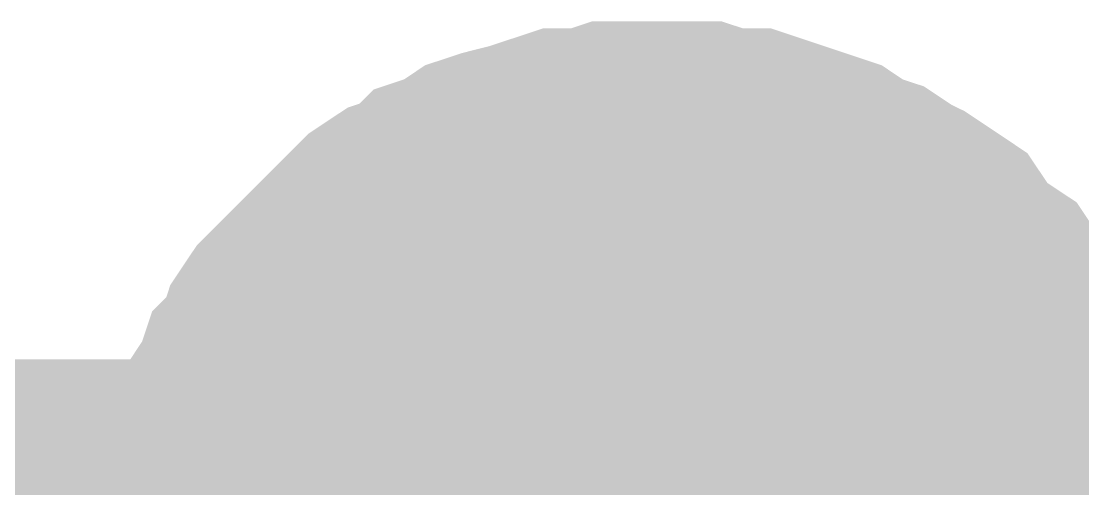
# Model space of a CAD drawing. Header units: inches. Extents: x 0 to 841, y 0 to 594.
# Drawn here: x 214.009 to 215.701, y 557.661 to 558.406 of the extents above; entities that cross this region are included whole.
import ezdxf

# ---------------------------------------------------------------- set-up
doc = ezdxf.new("R2010")
doc.units = ezdxf.units.IN
doc.layers.add('Sheet', color=255, linetype='Continuous')

msp = doc.modelspace()

# ---------------------------------------------------------------- linework, layer by layer
at = {"layer": 'Sheet'}
for points in [[(214.2587, 557.4926, 0.2997, 0.2997, 0), (214.2587, 557.5375, 0.2997, 0.2997, 0), (214.2587, 557.5712, 0.2997, 0.2997, 0), (214.2699, 557.6049, 0.2997, 0.2997, 0), (214.2699, 557.6498, 0.2997, 0.2997, 0), (214.2812, 557.6835, 0.2997, 0.2997, 0), (214.2924, 557.7172, 0.2997, 0.2997, 0), (214.3036, 557.7621, 0.2997, 0.2997, 0), (214.3149, 557.7958, 0.2997, 0.2997, 0), (214.3373, 557.8295, 0.2997, 0.2997, 0), (214.3485, 557.8632, 0.2997, 0.2997, 0), (214.371, 557.8857, 0.2997, 0.2997, 0), (214.3822, 557.9194, 0.2997, 0.2997, 0), (214.4047, 557.953, 0.2997, 0.2997, 0), (214.4272, 557.9755, 0.2997, 0.2997, 0), (214.4608, 558.0092, 0.2997, 0.2997, 0), (214.4833, 558.0316, 0.2997, 0.2997, 0), (214.5058, 558.0541, 0.2997, 0.2997, 0), (214.5394, 558.0878, 0.2997, 0.2997, 0), (214.5619, 558.1103, 0.2997, 0.2997, 0), (214.5956, 558.1327, 0.2997, 0.2997, 0), (214.6293, 558.1439, 0.2997, 0.2997, 0), (214.6517, 558.1664, 0.2997, 0.2997, 0), (214.6854, 558.1776, 0.2997, 0.2997, 0), (214.7191, 558.2001, 0.2997, 0.2997, 0), (214.7528, 558.2113, 0.2997, 0.2997, 0), (214.7977, 558.2226, 0.2997, 0.2997, 0), (214.8314, 558.2338, 0.2997, 0.2997, 0), (214.8651, 558.245, 0.2997, 0.2997, 0), (214.91, 558.245, 0.2997, 0.2997, 0), (214.9437, 558.2562, 0.2997, 0.2997, 0), (214.9774, 558.2562, 0.2997, 0.2997, 0), (215.0223, 558.2562, 0.2997, 0.2997, 0)], [(214.2587, 557.4926, 0.2997, 0.2997, 0), (214.2587, 557.5375, 0.2997, 0.2997, 0), (214.2587, 557.5712, 0.2997, 0.2997, 0), (214.2699, 557.6049, 0.2997, 0.2997, 0), (214.2699, 557.6498, 0.2997, 0.2997, 0), (214.2812, 557.6835, 0.2997, 0.2997, 0), (214.2924, 557.7172, 0.2997, 0.2997, 0), (214.3036, 557.7621, 0.2997, 0.2997, 0), (214.3149, 557.7958, 0.2997, 0.2997, 0), (214.3373, 557.8295, 0.2997, 0.2997, 0), (214.3485, 557.8632, 0.2997, 0.2997, 0), (214.371, 557.8857, 0.2997, 0.2997, 0), (214.3822, 557.9194, 0.2997, 0.2997, 0), (214.4047, 557.953, 0.2997, 0.2997, 0), (214.4272, 557.9755, 0.2997, 0.2997, 0), (214.4608, 558.0092, 0.2997, 0.2997, 0), (214.4833, 558.0316, 0.2997, 0.2997, 0), (214.5058, 558.0541, 0.2997, 0.2997, 0), (214.5394, 558.0878, 0.2997, 0.2997, 0), (214.5619, 558.1103, 0.2997, 0.2997, 0), (214.5956, 558.1327, 0.2997, 0.2997, 0), (214.6293, 558.1439, 0.2997, 0.2997, 0), (214.6517, 558.1664, 0.2997, 0.2997, 0), (214.6854, 558.1776, 0.2997, 0.2997, 0), (214.7191, 558.2001, 0.2997, 0.2997, 0), (214.7528, 558.2113, 0.2997, 0.2997, 0), (214.7977, 558.2226, 0.2997, 0.2997, 0), (214.8314, 558.2338, 0.2997, 0.2997, 0), (214.8651, 558.245, 0.2997, 0.2997, 0), (214.91, 558.245, 0.2997, 0.2997, 0), (214.9437, 558.2562, 0.2997, 0.2997, 0), (214.9774, 558.2562, 0.2997, 0.2997, 0), (215.0223, 558.2562, 0.2997, 0.2997, 0)], [(214.2587, 557.4926, 0.2997, 0.2997, 0), (214.2587, 557.5375, 0.2997, 0.2997, 0), (214.2587, 557.5712, 0.2997, 0.2997, 0), (214.2699, 557.6049, 0.2997, 0.2997, 0), (214.2699, 557.6498, 0.2997, 0.2997, 0), (214.2812, 557.6835, 0.2997, 0.2997, 0), (214.2924, 557.7172, 0.2997, 0.2997, 0), (214.3036, 557.7621, 0.2997, 0.2997, 0), (214.3149, 557.7958, 0.2997, 0.2997, 0), (214.3373, 557.8295, 0.2997, 0.2997, 0), (214.3485, 557.8632, 0.2997, 0.2997, 0), (214.371, 557.8857, 0.2997, 0.2997, 0), (214.3822, 557.9194, 0.2997, 0.2997, 0), (214.4047, 557.953, 0.2997, 0.2997, 0), (214.4272, 557.9755, 0.2997, 0.2997, 0), (214.4608, 558.0092, 0.2997, 0.2997, 0), (214.4833, 558.0316, 0.2997, 0.2997, 0), (214.5058, 558.0541, 0.2997, 0.2997, 0), (214.5394, 558.0878, 0.2997, 0.2997, 0), (214.5619, 558.1103, 0.2997, 0.2997, 0), (214.5956, 558.1327, 0.2997, 0.2997, 0), (214.6293, 558.1439, 0.2997, 0.2997, 0), (214.6517, 558.1664, 0.2997, 0.2997, 0), (214.6854, 558.1776, 0.2997, 0.2997, 0), (214.7191, 558.2001, 0.2997, 0.2997, 0), (214.7528, 558.2113, 0.2997, 0.2997, 0), (214.7977, 558.2226, 0.2997, 0.2997, 0), (214.8314, 558.2338, 0.2997, 0.2997, 0), (214.8651, 558.245, 0.2997, 0.2997, 0), (214.91, 558.245, 0.2997, 0.2997, 0), (214.9437, 558.2562, 0.2997, 0.2997, 0), (214.9774, 558.2562, 0.2997, 0.2997, 0), (215.0223, 558.2562, 0.2997, 0.2997, 0)], [(215.0223, 558.2562, 0.2997, 0.2997, 0), (215.0223, 558.2562, 0.2997, 0.2997, 0)], [(215.0223, 558.2562, 0.2997, 0.2997, 0), (215.056, 558.2562, 0.2997, 0.2997, 0), (215.1009, 558.2562, 0.2997, 0.2997, 0), (215.1346, 558.245, 0.2997, 0.2997, 0), (215.1795, 558.245, 0.2997, 0.2997, 0), (215.2132, 558.2338, 0.2997, 0.2997, 0), (215.2469, 558.2226, 0.2997, 0.2997, 0), (215.2805, 558.2113, 0.2997, 0.2997, 0), (215.3142, 558.2001, 0.2997, 0.2997, 0), (215.3479, 558.1776, 0.2997, 0.2997, 0), (215.3816, 558.1664, 0.2997, 0.2997, 0), (215.4153, 558.1439, 0.2997, 0.2997, 0), (215.4378, 558.1327, 0.2997, 0.2997, 0), (215.4714, 558.1103, 0.2997, 0.2997, 0), (215.5051, 558.0878, 0.2997, 0.2997, 0), (215.5276, 558.0541, 0.2997, 0.2997, 0), (215.55, 558.0316, 0.2997, 0.2997, 0), (215.5837, 558.0092, 0.2997, 0.2997, 0), (215.6062, 557.9755, 0.2997, 0.2997, 0), (215.6286, 557.953, 0.2997, 0.2997, 0), (215.6511, 557.9194, 0.2997, 0.2997, 0), (215.6623, 557.8857, 0.2997, 0.2997, 0), (215.6848, 557.8632, 0.2997, 0.2997, 0), (215.696, 557.8295, 0.2997, 0.2997, 0), (215.7185, 557.7958, 0.2997, 0.2997, 0), (215.7297, 557.7621, 0.2997, 0.2997, 0), (215.7409, 557.7172, 0.2997, 0.2997, 0), (215.7522, 557.6835, 0.2997, 0.2997, 0), (215.7634, 557.6498, 0.2997, 0.2997, 0), (215.7634, 557.6049, 0.2997, 0.2997, 0), (215.7746, 557.5712, 0.2997, 0.2997, 0), (215.7746, 557.5375, 0.2997, 0.2997, 0), (215.7746, 557.4926, 0.2997, 0.2997, 0)], [(215.0223, 558.2562, 0.2997, 0.2997, 0), (215.0223, 558.2562, 0.2997, 0.2997, 0)], [(215.0223, 558.2562, 0.2997, 0.2997, 0), (215.056, 558.2562, 0.2997, 0.2997, 0), (215.1009, 558.2562, 0.2997, 0.2997, 0), (215.1346, 558.245, 0.2997, 0.2997, 0), (215.1795, 558.245, 0.2997, 0.2997, 0), (215.2132, 558.2338, 0.2997, 0.2997, 0), (215.2469, 558.2226, 0.2997, 0.2997, 0), (215.2805, 558.2113, 0.2997, 0.2997, 0), (215.3142, 558.2001, 0.2997, 0.2997, 0), (215.3479, 558.1776, 0.2997, 0.2997, 0), (215.3816, 558.1664, 0.2997, 0.2997, 0), (215.4153, 558.1439, 0.2997, 0.2997, 0), (215.4378, 558.1327, 0.2997, 0.2997, 0), (215.4714, 558.1103, 0.2997, 0.2997, 0), (215.5051, 558.0878, 0.2997, 0.2997, 0), (215.5276, 558.0541, 0.2997, 0.2997, 0), (215.55, 558.0316, 0.2997, 0.2997, 0), (215.5837, 558.0092, 0.2997, 0.2997, 0), (215.6062, 557.9755, 0.2997, 0.2997, 0), (215.6286, 557.953, 0.2997, 0.2997, 0), (215.6511, 557.9194, 0.2997, 0.2997, 0), (215.6623, 557.8857, 0.2997, 0.2997, 0), (215.6848, 557.8632, 0.2997, 0.2997, 0), (215.696, 557.8295, 0.2997, 0.2997, 0), (215.7185, 557.7958, 0.2997, 0.2997, 0), (215.7297, 557.7621, 0.2997, 0.2997, 0), (215.7409, 557.7172, 0.2997, 0.2997, 0), (215.7522, 557.6835, 0.2997, 0.2997, 0), (215.7634, 557.6498, 0.2997, 0.2997, 0), (215.7634, 557.6049, 0.2997, 0.2997, 0), (215.7746, 557.5712, 0.2997, 0.2997, 0), (215.7746, 557.5375, 0.2997, 0.2997, 0), (215.7746, 557.4926, 0.2997, 0.2997, 0)], [(215.0223, 558.2562, 0.2997, 0.2997, 0), (215.0223, 558.2562, 0.2997, 0.2997, 0)], [(215.0223, 558.2562, 0.2997, 0.2997, 0), (215.056, 558.2562, 0.2997, 0.2997, 0), (215.1009, 558.2562, 0.2997, 0.2997, 0), (215.1346, 558.245, 0.2997, 0.2997, 0), (215.1795, 558.245, 0.2997, 0.2997, 0), (215.2132, 558.2338, 0.2997, 0.2997, 0), (215.2469, 558.2226, 0.2997, 0.2997, 0), (215.2805, 558.2113, 0.2997, 0.2997, 0), (215.3142, 558.2001, 0.2997, 0.2997, 0), (215.3479, 558.1776, 0.2997, 0.2997, 0), (215.3816, 558.1664, 0.2997, 0.2997, 0), (215.4153, 558.1439, 0.2997, 0.2997, 0), (215.4378, 558.1327, 0.2997, 0.2997, 0), (215.4714, 558.1103, 0.2997, 0.2997, 0), (215.5051, 558.0878, 0.2997, 0.2997, 0), (215.5276, 558.0541, 0.2997, 0.2997, 0), (215.55, 558.0316, 0.2997, 0.2997, 0), (215.5837, 558.0092, 0.2997, 0.2997, 0), (215.6062, 557.9755, 0.2997, 0.2997, 0), (215.6286, 557.953, 0.2997, 0.2997, 0), (215.6511, 557.9194, 0.2997, 0.2997, 0), (215.6623, 557.8857, 0.2997, 0.2997, 0), (215.6848, 557.8632, 0.2997, 0.2997, 0), (215.696, 557.8295, 0.2997, 0.2997, 0), (215.7185, 557.7958, 0.2997, 0.2997, 0), (215.7297, 557.7621, 0.2997, 0.2997, 0), (215.7409, 557.7172, 0.2997, 0.2997, 0), (215.7522, 557.6835, 0.2997, 0.2997, 0), (215.7634, 557.6498, 0.2997, 0.2997, 0), (215.7634, 557.6049, 0.2997, 0.2997, 0), (215.7746, 557.5712, 0.2997, 0.2997, 0), (215.7746, 557.5375, 0.2997, 0.2997, 0), (215.7746, 557.4926, 0.2997, 0.2997, 0)], [(214.2699, 557.6049, 0.0991, 0.0991, 0), (214.2699, 557.6498, 0.0991, 0.0991, 0), (214.2812, 557.6835, 0.0991, 0.0991, 0), (214.2924, 557.7172, 0.0991, 0.0991, 0), (214.3036, 557.7621, 0.0991, 0.0991, 0), (214.3149, 557.7958, 0.0991, 0.0991, 0), (214.3373, 557.8295, 0.0991, 0.0991, 0), (214.3485, 557.8632, 0.0991, 0.0991, 0), (214.371, 557.8857, 0.0991, 0.0991, 0), (214.3822, 557.9194, 0.0991, 0.0991, 0), (214.4047, 557.953, 0.0991, 0.0991, 0), (214.4272, 557.9755, 0.0991, 0.0991, 0), (214.4608, 558.0092, 0.0991, 0.0991, 0), (214.4833, 558.0316, 0.0991, 0.0991, 0), (214.5058, 558.0541, 0.0991, 0.0991, 0), (214.5394, 558.0878, 0.0991, 0.0991, 0), (214.5619, 558.1103, 0.0991, 0.0991, 0), (214.5956, 558.1327, 0.0991, 0.0991, 0), (214.6293, 558.1439, 0.0991, 0.0991, 0), (214.6517, 558.1664, 0.0991, 0.0991, 0), (214.6854, 558.1776, 0.0991, 0.0991, 0), (214.7191, 558.2001, 0.0991, 0.0991, 0), (214.7528, 558.2113, 0.0991, 0.0991, 0), (214.7977, 558.2226, 0.0991, 0.0991, 0), (214.8314, 558.2338, 0.0991, 0.0991, 0), (214.8651, 558.245, 0.0991, 0.0991, 0), (214.91, 558.245, 0.0991, 0.0991, 0), (214.9437, 558.2562, 0.0991, 0.0991, 0), (214.9774, 558.2562, 0.0991, 0.0991, 0), (215.0223, 558.2562, 0.0991, 0.0991, 0)], [(214.2699, 557.6049, 0.0991, 0.0991, 0), (214.2699, 557.6498, 0.0991, 0.0991, 0), (214.2812, 557.6835, 0.0991, 0.0991, 0), (214.2924, 557.7172, 0.0991, 0.0991, 0), (214.3036, 557.7621, 0.0991, 0.0991, 0), (214.3149, 557.7958, 0.0991, 0.0991, 0), (214.3373, 557.8295, 0.0991, 0.0991, 0), (214.3485, 557.8632, 0.0991, 0.0991, 0), (214.371, 557.8857, 0.0991, 0.0991, 0), (214.3822, 557.9194, 0.0991, 0.0991, 0), (214.4047, 557.953, 0.0991, 0.0991, 0), (214.4272, 557.9755, 0.0991, 0.0991, 0), (214.4608, 558.0092, 0.0991, 0.0991, 0), (214.4833, 558.0316, 0.0991, 0.0991, 0), (214.5058, 558.0541, 0.0991, 0.0991, 0), (214.5394, 558.0878, 0.0991, 0.0991, 0), (214.5619, 558.1103, 0.0991, 0.0991, 0), (214.5956, 558.1327, 0.0991, 0.0991, 0), (214.6293, 558.1439, 0.0991, 0.0991, 0), (214.6517, 558.1664, 0.0991, 0.0991, 0), (214.6854, 558.1776, 0.0991, 0.0991, 0), (214.7191, 558.2001, 0.0991, 0.0991, 0), (214.7528, 558.2113, 0.0991, 0.0991, 0), (214.7977, 558.2226, 0.0991, 0.0991, 0), (214.8314, 558.2338, 0.0991, 0.0991, 0), (214.8651, 558.245, 0.0991, 0.0991, 0), (214.91, 558.245, 0.0991, 0.0991, 0), (214.9437, 558.2562, 0.0991, 0.0991, 0), (214.9774, 558.2562, 0.0991, 0.0991, 0), (215.0223, 558.2562, 0.0991, 0.0991, 0)], [(214.2699, 557.6049, 0.0991, 0.0991, 0), (214.2699, 557.6498, 0.0991, 0.0991, 0), (214.2812, 557.6835, 0.0991, 0.0991, 0), (214.2924, 557.7172, 0.0991, 0.0991, 0), (214.3036, 557.7621, 0.0991, 0.0991, 0), (214.3149, 557.7958, 0.0991, 0.0991, 0), (214.3373, 557.8295, 0.0991, 0.0991, 0), (214.3485, 557.8632, 0.0991, 0.0991, 0), (214.371, 557.8857, 0.0991, 0.0991, 0), (214.3822, 557.9194, 0.0991, 0.0991, 0), (214.4047, 557.953, 0.0991, 0.0991, 0), (214.4272, 557.9755, 0.0991, 0.0991, 0), (214.4608, 558.0092, 0.0991, 0.0991, 0), (214.4833, 558.0316, 0.0991, 0.0991, 0), (214.5058, 558.0541, 0.0991, 0.0991, 0), (214.5394, 558.0878, 0.0991, 0.0991, 0), (214.5619, 558.1103, 0.0991, 0.0991, 0), (214.5956, 558.1327, 0.0991, 0.0991, 0), (214.6293, 558.1439, 0.0991, 0.0991, 0), (214.6517, 558.1664, 0.0991, 0.0991, 0), (214.6854, 558.1776, 0.0991, 0.0991, 0), (214.7191, 558.2001, 0.0991, 0.0991, 0), (214.7528, 558.2113, 0.0991, 0.0991, 0), (214.7977, 558.2226, 0.0991, 0.0991, 0), (214.8314, 558.2338, 0.0991, 0.0991, 0), (214.8651, 558.245, 0.0991, 0.0991, 0), (214.91, 558.245, 0.0991, 0.0991, 0), (214.9437, 558.2562, 0.0991, 0.0991, 0), (214.9774, 558.2562, 0.0991, 0.0991, 0), (215.0223, 558.2562, 0.0991, 0.0991, 0)], [(215.0223, 558.2562, 0.0991, 0.0991, 0), (215.0223, 558.2562, 0.0991, 0.0991, 0)], [(215.0223, 558.2562, 0.0991, 0.0991, 0), (215.056, 558.2562, 0.0991, 0.0991, 0), (215.1009, 558.2562, 0.0991, 0.0991, 0), (215.1346, 558.245, 0.0991, 0.0991, 0), (215.1795, 558.245, 0.0991, 0.0991, 0), (215.2132, 558.2338, 0.0991, 0.0991, 0), (215.2469, 558.2226, 0.0991, 0.0991, 0), (215.2805, 558.2113, 0.0991, 0.0991, 0), (215.3142, 558.2001, 0.0991, 0.0991, 0), (215.3479, 558.1776, 0.0991, 0.0991, 0), (215.3816, 558.1664, 0.0991, 0.0991, 0), (215.4153, 558.1439, 0.0991, 0.0991, 0), (215.4378, 558.1327, 0.0991, 0.0991, 0), (215.4714, 558.1103, 0.0991, 0.0991, 0), (215.5051, 558.0878, 0.0991, 0.0991, 0), (215.5276, 558.0541, 0.0991, 0.0991, 0), (215.55, 558.0316, 0.0991, 0.0991, 0), (215.5837, 558.0092, 0.0991, 0.0991, 0), (215.6062, 557.9755, 0.0991, 0.0991, 0), (215.6286, 557.953, 0.0991, 0.0991, 0), (215.6511, 557.9194, 0.0991, 0.0991, 0), (215.6623, 557.8857, 0.0991, 0.0991, 0), (215.6848, 557.8632, 0.0991, 0.0991, 0), (215.696, 557.8295, 0.0991, 0.0991, 0), (215.7185, 557.7958, 0.0991, 0.0991, 0), (215.7297, 557.7621, 0.0991, 0.0991, 0), (215.7409, 557.7172, 0.0991, 0.0991, 0), (215.7522, 557.6835, 0.0991, 0.0991, 0)], [(215.0223, 558.2562, 0.0991, 0.0991, 0), (215.0223, 558.2562, 0.0991, 0.0991, 0)], [(215.0223, 558.2562, 0.0991, 0.0991, 0), (215.056, 558.2562, 0.0991, 0.0991, 0), (215.1009, 558.2562, 0.0991, 0.0991, 0), (215.1346, 558.245, 0.0991, 0.0991, 0), (215.1795, 558.245, 0.0991, 0.0991, 0), (215.2132, 558.2338, 0.0991, 0.0991, 0), (215.2469, 558.2226, 0.0991, 0.0991, 0), (215.2805, 558.2113, 0.0991, 0.0991, 0), (215.3142, 558.2001, 0.0991, 0.0991, 0), (215.3479, 558.1776, 0.0991, 0.0991, 0), (215.3816, 558.1664, 0.0991, 0.0991, 0), (215.4153, 558.1439, 0.0991, 0.0991, 0), (215.4378, 558.1327, 0.0991, 0.0991, 0), (215.4714, 558.1103, 0.0991, 0.0991, 0), (215.5051, 558.0878, 0.0991, 0.0991, 0), (215.5276, 558.0541, 0.0991, 0.0991, 0), (215.55, 558.0316, 0.0991, 0.0991, 0), (215.5837, 558.0092, 0.0991, 0.0991, 0), (215.6062, 557.9755, 0.0991, 0.0991, 0), (215.6286, 557.953, 0.0991, 0.0991, 0), (215.6511, 557.9194, 0.0991, 0.0991, 0), (215.6623, 557.8857, 0.0991, 0.0991, 0), (215.6848, 557.8632, 0.0991, 0.0991, 0), (215.696, 557.8295, 0.0991, 0.0991, 0), (215.7185, 557.7958, 0.0991, 0.0991, 0), (215.7297, 557.7621, 0.0991, 0.0991, 0), (215.7409, 557.7172, 0.0991, 0.0991, 0), (215.7522, 557.6835, 0.0991, 0.0991, 0)], [(215.0223, 558.2562, 0.0991, 0.0991, 0), (215.0223, 558.2562, 0.0991, 0.0991, 0)], [(215.0223, 558.2562, 0.0991, 0.0991, 0), (215.056, 558.2562, 0.0991, 0.0991, 0), (215.1009, 558.2562, 0.0991, 0.0991, 0), (215.1346, 558.245, 0.0991, 0.0991, 0), (215.1795, 558.245, 0.0991, 0.0991, 0), (215.2132, 558.2338, 0.0991, 0.0991, 0), (215.2469, 558.2226, 0.0991, 0.0991, 0), (215.2805, 558.2113, 0.0991, 0.0991, 0), (215.3142, 558.2001, 0.0991, 0.0991, 0), (215.3479, 558.1776, 0.0991, 0.0991, 0), (215.3816, 558.1664, 0.0991, 0.0991, 0), (215.4153, 558.1439, 0.0991, 0.0991, 0), (215.4378, 558.1327, 0.0991, 0.0991, 0), (215.4714, 558.1103, 0.0991, 0.0991, 0), (215.5051, 558.0878, 0.0991, 0.0991, 0), (215.5276, 558.0541, 0.0991, 0.0991, 0), (215.55, 558.0316, 0.0991, 0.0991, 0), (215.5837, 558.0092, 0.0991, 0.0991, 0), (215.6062, 557.9755, 0.0991, 0.0991, 0), (215.6286, 557.953, 0.0991, 0.0991, 0), (215.6511, 557.9194, 0.0991, 0.0991, 0), (215.6623, 557.8857, 0.0991, 0.0991, 0), (215.6848, 557.8632, 0.0991, 0.0991, 0), (215.696, 557.8295, 0.0991, 0.0991, 0), (215.7185, 557.7958, 0.0991, 0.0991, 0), (215.7297, 557.7621, 0.0991, 0.0991, 0), (215.7409, 557.7172, 0.0991, 0.0991, 0), (215.7522, 557.6835, 0.0991, 0.0991, 0)], [(214.5058, 557.4926, 0.2997, 0.2997, 0), (214.5058, 557.5151, 0.2997, 0.2997, 0), (214.5058, 557.5488, 0.2997, 0.2997, 0), (214.517, 557.5712, 0.2997, 0.2997, 0), (214.517, 557.5937, 0.2997, 0.2997, 0), (214.517, 557.6162, 0.2997, 0.2997, 0), (214.5282, 557.6386, 0.2997, 0.2997, 0), (214.5394, 557.6723, 0.2997, 0.2997, 0), (214.5507, 557.6948, 0.2997, 0.2997, 0), (214.5619, 557.7172, 0.2997, 0.2997, 0), (214.5731, 557.7397, 0.2997, 0.2997, 0), (214.5844, 557.7509, 0.2997, 0.2997, 0), (214.5956, 557.7734, 0.2997, 0.2997, 0), (214.6068, 557.7958, 0.2997, 0.2997, 0), (214.6293, 557.8183, 0.2997, 0.2997, 0), (214.6405, 557.8295, 0.2997, 0.2997, 0), (214.663, 557.852, 0.2997, 0.2997, 0), (214.6742, 557.8632, 0.2997, 0.2997, 0), (214.6966, 557.8857, 0.2997, 0.2997, 0), (214.7191, 557.8969, 0.2997, 0.2997, 0), (214.7303, 557.9081, 0.2997, 0.2997, 0), (214.7528, 557.9306, 0.2997, 0.2997, 0), (214.7752, 557.9418, 0.2997, 0.2997, 0), (214.7977, 557.953, 0.2997, 0.2997, 0), (214.8202, 557.953, 0.2997, 0.2997, 0), (214.8426, 557.9643, 0.2997, 0.2997, 0), (214.8651, 557.9755, 0.2997, 0.2997, 0), (214.8988, 557.9867, 0.2997, 0.2997, 0), (214.9212, 557.9867, 0.2997, 0.2997, 0), (214.9437, 557.9867, 0.2997, 0.2997, 0), (214.9661, 557.998, 0.2997, 0.2997, 0), (214.9998, 557.998, 0.2997, 0.2997, 0), (215.0223, 557.998, 0.2997, 0.2997, 0)], [(214.5058, 557.4926, 0.2997, 0.2997, 0), (214.5058, 557.5151, 0.2997, 0.2997, 0), (214.5058, 557.5488, 0.2997, 0.2997, 0), (214.517, 557.5712, 0.2997, 0.2997, 0), (214.517, 557.5937, 0.2997, 0.2997, 0), (214.517, 557.6162, 0.2997, 0.2997, 0), (214.5282, 557.6386, 0.2997, 0.2997, 0), (214.5394, 557.6723, 0.2997, 0.2997, 0), (214.5507, 557.6948, 0.2997, 0.2997, 0), (214.5619, 557.7172, 0.2997, 0.2997, 0), (214.5731, 557.7397, 0.2997, 0.2997, 0), (214.5844, 557.7509, 0.2997, 0.2997, 0), (214.5956, 557.7734, 0.2997, 0.2997, 0), (214.6068, 557.7958, 0.2997, 0.2997, 0), (214.6293, 557.8183, 0.2997, 0.2997, 0), (214.6405, 557.8295, 0.2997, 0.2997, 0), (214.663, 557.852, 0.2997, 0.2997, 0), (214.6742, 557.8632, 0.2997, 0.2997, 0), (214.6966, 557.8857, 0.2997, 0.2997, 0), (214.7191, 557.8969, 0.2997, 0.2997, 0), (214.7303, 557.9081, 0.2997, 0.2997, 0), (214.7528, 557.9306, 0.2997, 0.2997, 0), (214.7752, 557.9418, 0.2997, 0.2997, 0), (214.7977, 557.953, 0.2997, 0.2997, 0), (214.8202, 557.953, 0.2997, 0.2997, 0), (214.8426, 557.9643, 0.2997, 0.2997, 0), (214.8651, 557.9755, 0.2997, 0.2997, 0), (214.8988, 557.9867, 0.2997, 0.2997, 0), (214.9212, 557.9867, 0.2997, 0.2997, 0), (214.9437, 557.9867, 0.2997, 0.2997, 0), (214.9661, 557.998, 0.2997, 0.2997, 0), (214.9998, 557.998, 0.2997, 0.2997, 0), (215.0223, 557.998, 0.2997, 0.2997, 0)], [(215.0223, 557.998, 0.2997, 0.2997, 0), (215.0223, 557.998, 0.2997, 0.2997, 0)], [(215.0223, 557.998, 0.2997, 0.2997, 0), (215.0447, 557.998, 0.2997, 0.2997, 0), (215.0784, 557.998, 0.2997, 0.2997, 0), (215.1009, 557.9867, 0.2997, 0.2997, 0), (215.1233, 557.9867, 0.2997, 0.2997, 0), (215.1458, 557.9867, 0.2997, 0.2997, 0), (215.1683, 557.9755, 0.2997, 0.2997, 0), (215.2019, 557.9643, 0.2997, 0.2997, 0), (215.2244, 557.953, 0.2997, 0.2997, 0), (215.2469, 557.953, 0.2997, 0.2997, 0), (215.2693, 557.9418, 0.2997, 0.2997, 0), (215.2805, 557.9306, 0.2997, 0.2997, 0), (215.303, 557.9081, 0.2997, 0.2997, 0), (215.3255, 557.8969, 0.2997, 0.2997, 0), (215.3479, 557.8857, 0.2997, 0.2997, 0), (215.3592, 557.8632, 0.2997, 0.2997, 0), (215.3816, 557.852, 0.2997, 0.2997, 0), (215.3928, 557.8295, 0.2997, 0.2997, 0), (215.4153, 557.8183, 0.2997, 0.2997, 0), (215.4265, 557.7958, 0.2997, 0.2997, 0), (215.4378, 557.7734, 0.2997, 0.2997, 0), (215.4602, 557.7509, 0.2997, 0.2997, 0), (215.4714, 557.7397, 0.2997, 0.2997, 0), (215.4827, 557.7172, 0.2997, 0.2997, 0), (215.4827, 557.6948, 0.2997, 0.2997, 0), (215.4939, 557.6723, 0.2997, 0.2997, 0), (215.5051, 557.6386, 0.2997, 0.2997, 0), (215.5164, 557.6162, 0.2997, 0.2997, 0), (215.5164, 557.5937, 0.2997, 0.2997, 0), (215.5164, 557.5712, 0.2997, 0.2997, 0), (215.5276, 557.5488, 0.2997, 0.2997, 0), (215.5276, 557.5151, 0.2997, 0.2997, 0), (215.5276, 557.4926, 0.2997, 0.2997, 0)], [(215.0223, 557.998, 0.2997, 0.2997, 0), (215.0223, 557.998, 0.2997, 0.2997, 0)], [(215.0223, 557.998, 0.2997, 0.2997, 0), (215.0447, 557.998, 0.2997, 0.2997, 0), (215.0784, 557.998, 0.2997, 0.2997, 0), (215.1009, 557.9867, 0.2997, 0.2997, 0), (215.1233, 557.9867, 0.2997, 0.2997, 0), (215.1458, 557.9867, 0.2997, 0.2997, 0), (215.1683, 557.9755, 0.2997, 0.2997, 0), (215.2019, 557.9643, 0.2997, 0.2997, 0), (215.2244, 557.953, 0.2997, 0.2997, 0), (215.2469, 557.953, 0.2997, 0.2997, 0), (215.2693, 557.9418, 0.2997, 0.2997, 0), (215.2805, 557.9306, 0.2997, 0.2997, 0), (215.303, 557.9081, 0.2997, 0.2997, 0), (215.3255, 557.8969, 0.2997, 0.2997, 0), (215.3479, 557.8857, 0.2997, 0.2997, 0), (215.3592, 557.8632, 0.2997, 0.2997, 0), (215.3816, 557.852, 0.2997, 0.2997, 0), (215.3928, 557.8295, 0.2997, 0.2997, 0), (215.4153, 557.8183, 0.2997, 0.2997, 0), (215.4265, 557.7958, 0.2997, 0.2997, 0), (215.4378, 557.7734, 0.2997, 0.2997, 0), (215.4602, 557.7509, 0.2997, 0.2997, 0), (215.4714, 557.7397, 0.2997, 0.2997, 0), (215.4827, 557.7172, 0.2997, 0.2997, 0), (215.4827, 557.6948, 0.2997, 0.2997, 0), (215.4939, 557.6723, 0.2997, 0.2997, 0), (215.5051, 557.6386, 0.2997, 0.2997, 0), (215.5164, 557.6162, 0.2997, 0.2997, 0), (215.5164, 557.5937, 0.2997, 0.2997, 0), (215.5164, 557.5712, 0.2997, 0.2997, 0), (215.5276, 557.5488, 0.2997, 0.2997, 0), (215.5276, 557.5151, 0.2997, 0.2997, 0), (215.5276, 557.4926, 0.2997, 0.2997, 0)], [(214.517, 557.5937, 0.0991, 0.0991, 0), (214.517, 557.6162, 0.0991, 0.0991, 0), (214.5282, 557.6386, 0.0991, 0.0991, 0), (214.5394, 557.6723, 0.0991, 0.0991, 0), (214.5507, 557.6948, 0.0991, 0.0991, 0), (214.5619, 557.7172, 0.0991, 0.0991, 0), (214.5731, 557.7397, 0.0991, 0.0991, 0), (214.5844, 557.7509, 0.0991, 0.0991, 0), (214.5956, 557.7734, 0.0991, 0.0991, 0), (214.6068, 557.7958, 0.0991, 0.0991, 0), (214.6293, 557.8183, 0.0991, 0.0991, 0), (214.6405, 557.8295, 0.0991, 0.0991, 0), (214.663, 557.852, 0.0991, 0.0991, 0), (214.6742, 557.8632, 0.0991, 0.0991, 0), (214.6966, 557.8857, 0.0991, 0.0991, 0), (214.7191, 557.8969, 0.0991, 0.0991, 0), (214.7303, 557.9081, 0.0991, 0.0991, 0), (214.7528, 557.9306, 0.0991, 0.0991, 0), (214.7752, 557.9418, 0.0991, 0.0991, 0), (214.7977, 557.953, 0.0991, 0.0991, 0), (214.8202, 557.953, 0.0991, 0.0991, 0), (214.8426, 557.9643, 0.0991, 0.0991, 0), (214.8651, 557.9755, 0.0991, 0.0991, 0), (214.8988, 557.9867, 0.0991, 0.0991, 0), (214.9212, 557.9867, 0.0991, 0.0991, 0), (214.9437, 557.9867, 0.0991, 0.0991, 0), (214.9661, 557.998, 0.0991, 0.0991, 0), (214.9998, 557.998, 0.0991, 0.0991, 0), (215.0223, 557.998, 0.0991, 0.0991, 0)], [(214.517, 557.5937, 0.0991, 0.0991, 0), (214.517, 557.6162, 0.0991, 0.0991, 0), (214.5282, 557.6386, 0.0991, 0.0991, 0), (214.5394, 557.6723, 0.0991, 0.0991, 0), (214.5507, 557.6948, 0.0991, 0.0991, 0), (214.5619, 557.7172, 0.0991, 0.0991, 0), (214.5731, 557.7397, 0.0991, 0.0991, 0), (214.5844, 557.7509, 0.0991, 0.0991, 0), (214.5956, 557.7734, 0.0991, 0.0991, 0), (214.6068, 557.7958, 0.0991, 0.0991, 0), (214.6293, 557.8183, 0.0991, 0.0991, 0), (214.6405, 557.8295, 0.0991, 0.0991, 0), (214.663, 557.852, 0.0991, 0.0991, 0), (214.6742, 557.8632, 0.0991, 0.0991, 0), (214.6966, 557.8857, 0.0991, 0.0991, 0), (214.7191, 557.8969, 0.0991, 0.0991, 0), (214.7303, 557.9081, 0.0991, 0.0991, 0), (214.7528, 557.9306, 0.0991, 0.0991, 0), (214.7752, 557.9418, 0.0991, 0.0991, 0), (214.7977, 557.953, 0.0991, 0.0991, 0), (214.8202, 557.953, 0.0991, 0.0991, 0), (214.8426, 557.9643, 0.0991, 0.0991, 0), (214.8651, 557.9755, 0.0991, 0.0991, 0), (214.8988, 557.9867, 0.0991, 0.0991, 0), (214.9212, 557.9867, 0.0991, 0.0991, 0), (214.9437, 557.9867, 0.0991, 0.0991, 0), (214.9661, 557.998, 0.0991, 0.0991, 0), (214.9998, 557.998, 0.0991, 0.0991, 0), (215.0223, 557.998, 0.0991, 0.0991, 0)], [(215.0223, 557.998, 0.0991, 0.0991, 0), (215.0223, 557.998, 0.0991, 0.0991, 0)], [(215.0223, 557.998, 0.0991, 0.0991, 0), (215.0447, 557.998, 0.0991, 0.0991, 0), (215.0784, 557.998, 0.0991, 0.0991, 0), (215.1009, 557.9867, 0.0991, 0.0991, 0), (215.1233, 557.9867, 0.0991, 0.0991, 0), (215.1458, 557.9867, 0.0991, 0.0991, 0), (215.1683, 557.9755, 0.0991, 0.0991, 0), (215.2019, 557.9643, 0.0991, 0.0991, 0), (215.2244, 557.953, 0.0991, 0.0991, 0), (215.2469, 557.953, 0.0991, 0.0991, 0), (215.2693, 557.9418, 0.0991, 0.0991, 0), (215.2805, 557.9306, 0.0991, 0.0991, 0), (215.303, 557.9081, 0.0991, 0.0991, 0), (215.3255, 557.8969, 0.0991, 0.0991, 0), (215.3479, 557.8857, 0.0991, 0.0991, 0), (215.3592, 557.8632, 0.0991, 0.0991, 0), (215.3816, 557.852, 0.0991, 0.0991, 0), (215.3928, 557.8295, 0.0991, 0.0991, 0), (215.4153, 557.8183, 0.0991, 0.0991, 0), (215.4265, 557.7958, 0.0991, 0.0991, 0), (215.4378, 557.7734, 0.0991, 0.0991, 0), (215.4602, 557.7509, 0.0991, 0.0991, 0), (215.4714, 557.7397, 0.0991, 0.0991, 0), (215.4827, 557.7172, 0.0991, 0.0991, 0), (215.4827, 557.6948, 0.0991, 0.0991, 0), (215.4939, 557.6723, 0.0991, 0.0991, 0), (215.5051, 557.6386, 0.0991, 0.0991, 0), (215.5164, 557.6162, 0.0991, 0.0991, 0), (215.5164, 557.5937, 0.0991, 0.0991, 0)], [(215.0223, 557.998, 0.0991, 0.0991, 0), (215.0223, 557.998, 0.0991, 0.0991, 0)], [(215.0223, 557.998, 0.0991, 0.0991, 0), (215.0447, 557.998, 0.0991, 0.0991, 0), (215.0784, 557.998, 0.0991, 0.0991, 0), (215.1009, 557.9867, 0.0991, 0.0991, 0), (215.1233, 557.9867, 0.0991, 0.0991, 0), (215.1458, 557.9867, 0.0991, 0.0991, 0), (215.1683, 557.9755, 0.0991, 0.0991, 0), (215.2019, 557.9643, 0.0991, 0.0991, 0), (215.2244, 557.953, 0.0991, 0.0991, 0), (215.2469, 557.953, 0.0991, 0.0991, 0), (215.2693, 557.9418, 0.0991, 0.0991, 0), (215.2805, 557.9306, 0.0991, 0.0991, 0), (215.303, 557.9081, 0.0991, 0.0991, 0), (215.3255, 557.8969, 0.0991, 0.0991, 0), (215.3479, 557.8857, 0.0991, 0.0991, 0), (215.3592, 557.8632, 0.0991, 0.0991, 0), (215.3816, 557.852, 0.0991, 0.0991, 0), (215.3928, 557.8295, 0.0991, 0.0991, 0), (215.4153, 557.8183, 0.0991, 0.0991, 0), (215.4265, 557.7958, 0.0991, 0.0991, 0), (215.4378, 557.7734, 0.0991, 0.0991, 0), (215.4602, 557.7509, 0.0991, 0.0991, 0), (215.4714, 557.7397, 0.0991, 0.0991, 0), (215.4827, 557.7172, 0.0991, 0.0991, 0), (215.4827, 557.6948, 0.0991, 0.0991, 0), (215.4939, 557.6723, 0.0991, 0.0991, 0), (215.5051, 557.6386, 0.0991, 0.0991, 0), (215.5164, 557.6162, 0.0991, 0.0991, 0), (215.5164, 557.5937, 0.0991, 0.0991, 0)], [(187.5227, 557.4926, 0.7493, 0.7493, 0), (200.0205, 557.4926, 0.7493, 0.7493, 0), (200.0205, 557.4926, 0.7493, 0.7493, 0), (215.0223, 557.4926, 0.7493, 0.7493, 0), (215.0223, 557.4926, 0.7493, 0.7493, 0), (227.5201, 557.4926, 0.7493, 0.7493, 0)], [(215.0223, 557.4926, 0.7493, 0.7493, 0), (215.0223, 551.9901, 0.7493, 0.7493, 0)]]:
    msp.add_lwpolyline(points, format="xyseb", dxfattribs=at)
msp.add_lwpolyline([(214.7459, 557.4999, 0.508, 0.508, 1), (215.2539, 557.4999, 0.508, 0.508, 1)], format="xyseb", close=True, dxfattribs=at)

doc.saveas('drawing.dxf')
